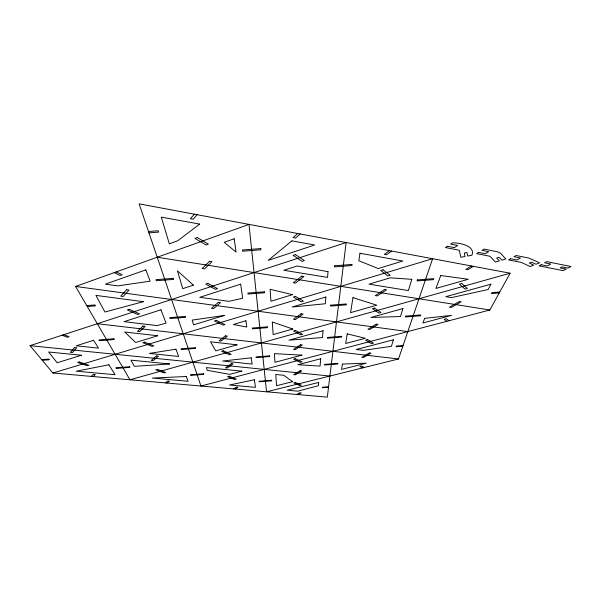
<?xml version="1.0" encoding="UTF-8"?>
<svg xmlns="http://www.w3.org/2000/svg" width="601" height="601" viewBox="0 0 601 601"><rect width="100%" height="100%" fill="white"/><g stroke="black" fill="none" stroke-linecap="round" stroke-linejoin="round"><path stroke-width="0.9" d="M510.136 273.207L139.116 203.852L200.959 386.037L489.83 309.996L510.136 273.207L129.966 379.787L75.591 286.452L248.994 224.391L266.551 391.799L398.493 358.977L432.63 258.715L52.88 373.011L30.05 345.665L346.131 242.549L327.327 397.148L52.88 373.011M194.408 214.189L190.352 218.711L193.109 219.215L197.188 214.707M91.262 376.384L93.35 374.348L95.311 374.528L93.208 376.557M297.788 233.511L293.07 237.598L295.504 238.049L300.237 233.969M165.283 382.897L167.732 380.981L169.535 381.139L167.078 383.055M389.508 250.655L384.302 254.373L386.473 254.771L391.687 251.068M233.564 388.9L236.306 387.097L237.966 387.247L235.216 389.05M471.432 265.973L465.873 269.376L467.818 269.736L473.393 266.341M296.736 394.459L299.726 392.753L301.266 392.889L298.276 394.594M148.507 231.513L158.273 230.754L158.694 232.106L148.965 232.857M86.739 305.586L94.973 304.947L95.499 305.886L87.288 306.525M499.739 292.048L491.903 292.657L491.408 293.581L499.228 292.972M41.687 359.608L48.809 359.052L49.365 359.744L42.265 360.3M403.076 345.53L396.254 346.056L396.036 346.747L402.843 346.214M328.597 386.736L322.564 387.202L322.504 387.735L328.529 387.262M30.05 345.665L329.896 376.046M97.302 323.721L398.493 358.977M75.591 286.452L407.824 331.579M157.237 257.228L489.83 309.996M62.016 335.238L67.425 337.236L69.123 336.688L63.714 334.682M114.228 272.621L120.125 275.468L122.176 274.74L116.286 271.885M362.636 367.902L359.819 366.4L361.562 365.964L364.364 367.466M446.843 321.31L444.207 319.281L446.288 318.733L448.917 320.769M318.68 382.446L318.41 385.684L297.901 391.161L287.218 390.199L318.68 382.446M320.679 358.767L320.055 366.122L297.893 364.702L320.679 358.767M323.045 330.723L322.467 337.552L288.968 340.174L323.045 330.723M325.892 296.984L325.321 303.753L292.161 307.013L325.892 296.984M328.033 271.682L327.545 277.407L283.807 270.277L297.112 265.995L328.033 271.682M324.84 364.379L324.78 365.002L337.822 363.988L337.912 363.365L324.84 364.379M327.537 337.439L327.462 338.183L341.676 337.078L341.789 336.335L327.537 337.439M330.76 305.165L330.67 306.059L346.296 304.842L346.424 303.948L330.76 305.165M334.697 265.777L334.584 266.882L351.923 265.529L352.088 264.425L334.697 265.777M342.412 364.056L341.571 369.382L366.249 363.192L342.412 364.056M347.205 333.84L345.673 343.509L365.288 338.295L347.205 333.84M352.945 297.645L350.571 312.633L376.797 305.203L352.945 297.645M359.991 253.239L358.805 260.736L378.202 268.549L402.858 261.029L359.991 253.239M393.407 339.813L391.424 346.319L363.402 350.353L356.258 349.489L393.407 339.813M402.91 308.576L400.491 316.524L370.855 317.463L402.91 308.576M411.82 279.315L408.395 290.576L369.022 284.16L390.289 277.842L411.82 279.315M405.825 316.111L405.562 316.937L420.452 315.78L420.753 314.954L405.825 316.111M417.387 279.916L417.064 280.922L433.509 279.645L433.869 278.639L417.387 279.916M424.644 318.365L422.909 322.977L451.569 315.352L424.644 318.365M440.758 275.528L435.898 288.442L468.262 279.27L440.758 275.528M490.919 284.175L488.14 289.539L451.434 297.593L445.822 296.676L490.919 284.175M74.637 347.558L70.355 352.336L72.488 352.547L76.8 347.784L74.637 347.558M126.563 289.742L120.786 296.173L123.197 296.496L129.005 290.08L126.563 289.742M142.955 326.073L137.509 331.384L139.665 331.632L145.141 326.335L142.955 326.073M209.546 261.27L202.086 268.534L204.513 268.91L212.003 261.668L209.546 261.27M156.44 355.965L151.294 360.42L153.247 360.615L158.416 356.168L156.44 355.965M218.291 302.386L211.454 308.305L213.625 308.598L220.484 302.686L218.291 302.386M291.883 240.858L268.189 260.376L314.639 244.998L291.883 240.858M225.405 335.869L219.102 340.797L221.07 341.022L227.396 336.102L225.405 335.869M301.77 276.137L293.273 282.778L295.452 283.116L303.971 276.49L301.77 276.137M199.667 224.098L177.716 240.768L169.324 243.826L161.316 217.134L199.667 224.098M231.317 363.658L225.473 367.835L227.268 368.015L233.128 363.845L231.317 363.658M301.109 313.805L293.438 319.281L295.407 319.544L303.099 314.075L301.109 313.805M447.369 246.26L445.431 247.544L459.307 250.264L460.862 257.281L465.031 256.514L464.295 253.021L466.962 252.525L467.668 256.026L471.853 255.252A33.829 13.568 -9.6 0 0 452.621 242.789L450.652 244.096L457.646 245.486L454.356 247.635L447.369 246.26M300.568 344.786L293.573 349.391L295.369 349.602L302.378 345.004L300.568 344.786M384.58 289.479L375.294 295.594L377.263 295.895L386.563 289.795L384.58 289.479M478.659 252.435L476.676 253.667L489.973 256.281L495.419 262.006L499.356 260.864L496.681 258.009L499.191 257.281L501.85 260.143L505.824 259.001L500.513 253.194L497.388 251.759L484.03 249.084L482.017 250.339L488.718 251.676L485.345 253.75L478.659 252.435M300.109 370.727L293.686 374.648L295.339 374.814L301.777 370.892L300.109 370.727M376.264 324.164L367.94 329.25L369.735 329.491L378.074 324.412L376.264 324.164M510.587 258.73L508.559 259.925L521.277 262.419L530.24 266.543L533.756 265.131L529.308 263.073L531.547 262.171L535.987 264.237L539.54 262.817L528.842 258.054L516.064 255.5L514.005 256.71L520.421 257.987L516.98 259.993L510.587 258.73M369.36 352.96L361.817 357.264L363.462 357.46L371.02 353.155L369.36 352.96M459.352 301.522L449.465 307.179L451.246 307.457L461.147 301.815L459.352 301.522M541.133 264.756L539.067 265.905L563.212 270.638L566.134 269.075L560.17 267.896L562.018 266.889L567.99 268.076L570.95 266.491L546.707 261.638L544.611 262.802L550.749 264.027L547.256 265.958L541.133 264.756M197.308 237.538L194.987 238.379L206.083 244.998L208.389 244.179L197.308 237.538M145.833 269.879L105.325 284.145L117.834 285.888L150.122 281.17L145.833 269.879M234.157 238.785L224.196 242.293L236.065 252.067L234.157 238.785M143.391 301.679L104.92 312.009L95.92 295.392L143.391 301.679M193.402 285.129L182.757 288.653L177.408 270.803L193.402 285.129M129.2 309.305L127.314 309.921L137.727 314.488L139.597 313.887L129.2 309.305M207.848 283.424L205.752 284.115L215.511 289.329L217.585 288.653L207.848 283.424M295.489 254.599L293.153 255.365L302.025 261.337L304.339 260.586L295.489 254.599M160.978 309.785L124.099 321.648L157.079 325.599L166.049 323.158L160.978 309.785M240.663 284.153L199.78 297.3L228.771 301.341L242.691 298.291L240.663 284.153M93.583 340.271L76.199 345.823L98.496 348.137L93.583 340.271M81.36 355.244L57.148 362.771L48.621 352.006L81.36 355.244M157.687 335.764L135.616 342.487L124.73 332L157.687 335.764M224.218 315.48L193.597 324.818L192.185 320.093L224.218 315.48M292.537 294.655L270.908 301.251L270.112 289.284L292.537 294.655M79.227 361.952L77.649 362.426L87.333 365.731L88.895 365.258L79.227 361.952M144.586 342.134L142.858 342.66L152.113 346.371L153.826 345.86L144.586 342.134M216.33 320.386L214.429 320.957L223.129 325.156L225.014 324.593L216.33 320.386M295.437 296.398L293.341 297.037L301.319 301.792L303.4 301.169L295.437 296.398M383.107 269.819L380.771 270.525L387.825 275.942L390.132 275.258L383.107 269.819M245.914 320.754L233.323 324.502L246.816 327.027L245.914 320.754M237.034 344.824L215.744 350.864L210.523 341.796L237.034 344.824M292.77 329.025L273.132 334.592L272.291 321.963L292.77 329.025M157.364 369.39L155.772 369.84L164.088 372.913L165.673 372.47L157.364 369.39M223.309 350.781L221.574 351.269L229.417 354.71L231.145 354.229L223.309 350.781M295.399 330.437L293.491 330.971L300.74 334.847L302.626 334.321L295.399 330.437M374.521 308.11L372.432 308.696L378.923 313.068L380.996 312.49L374.521 308.11M461.778 283.484L459.464 284.138L465.009 289.089L467.293 288.45L461.778 283.484M241.82 371.125L229.687 374.348L207.24 370.321L206.436 367.617L241.82 371.125M301.905 355.146L274.973 362.305L274.394 353.636L301.905 355.146M229.146 376.226L227.546 376.647L234.69 379.516L236.283 379.096L229.146 376.226M295.361 358.692L293.619 359.158L300.26 362.358L301.987 361.907L295.361 358.692M367.466 339.603L365.566 340.106L371.576 343.689L373.461 343.201L367.466 339.603M292.649 381.665L276.535 385.707L275.784 374.483L283.649 375.264L292.649 381.665M295.331 382.521L293.724 382.927L299.854 385.609L301.447 385.218L295.331 382.521M254.373 379.742L229.514 385.008L255.463 387.344L254.373 379.742M108.886 364.784L76.207 371.2L115.069 374.701L108.886 364.784M175.928 349.196L149.364 353.418L178.685 356.461L175.928 349.196M251.233 357.828L222.655 361.021L252.127 364.078L251.233 357.828M260.804 248.566L242.406 250.001L242.564 251.21L260.902 249.783L260.804 248.566M173.313 278.316L155.937 279.668L156.32 280.727L173.651 279.382L173.313 278.316M264.365 291.801L247.89 293.078L248.018 294.047L264.448 292.77L264.365 291.801M185.371 316.442L169.715 317.659L170.03 318.522L185.649 317.313L185.371 316.442M113.859 338.761L98.947 339.918L99.413 340.684L114.288 339.527L113.859 338.761M267.257 326.861L252.337 328.018L252.443 328.815L267.325 327.658L267.257 326.861M195.257 347.701L181.014 348.805L181.269 349.519L195.483 348.415L195.257 347.701M129.485 366.738L115.858 367.789L116.248 368.436L129.846 367.376L129.485 366.738M269.654 355.867L256.018 356.926L256.109 357.595L269.706 356.536L269.654 355.867M203.506 373.784L190.442 374.791L190.66 375.392L203.701 374.385L203.506 373.784M271.667 380.268L259.114 381.244L259.189 381.808L271.712 380.839L271.667 380.268M169.52 363.966L134.346 366.355L130.988 360.157L169.52 363.966M186.287 376.511L152.338 378.059L188.098 381.274L186.287 376.511"/></g></svg>
